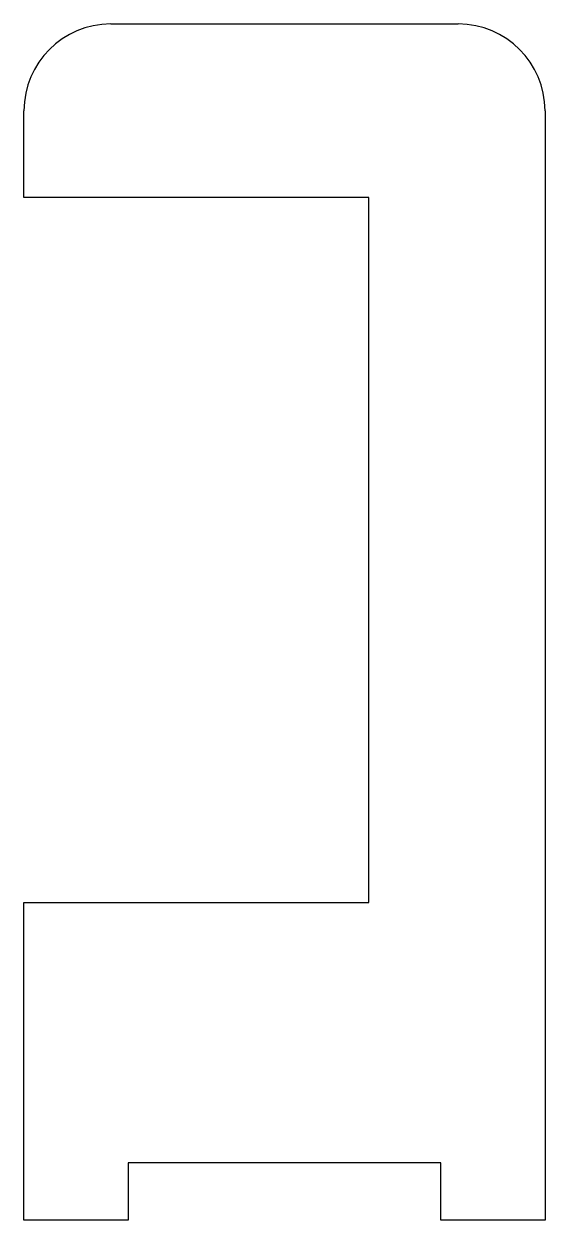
# Model space of a CAD drawing. Header units: millimetres. Extents: x -15 to 15, y 21.7 to 90.6.
import ezdxf

# ---------------------------------------------------------------- set-up
doc = ezdxf.new("R2010")
doc.units = ezdxf.units.MM

msp = doc.modelspace()

# ---------------------------------------------------------------- linework, layer by layer
at = {"color": 7, "linetype": 'Continuous', "lineweight": 25}
for p, q in [((-10, 90.6), (10, 90.6)), ((-15, 80.6), (-15, 85.6)), ((15, 85.6), (15, 21.7)), ((4.861, 80.6), (-15, 80.6)), ((4.861, 40), (4.861, 80.6)), ((-15, 40), (4.861, 40)), ((-15, 21.7), (-15, 40)), ((-9, 25), (-9, 21.7)), ((9, 25), (-9, 25)), ((9, 21.7), (9, 25)), ((-9, 21.7), (-15, 21.7)), ((15, 21.7), (9, 21.7))]:
    msp.add_line(p, q, dxfattribs=at)
for centre, start, end in [((-10, 85.6), 90, 180), ((10, 85.6), 0, 90)]:
    msp.add_arc(centre, 5, start, end, dxfattribs=at)

doc.saveas('drawing.dxf')
